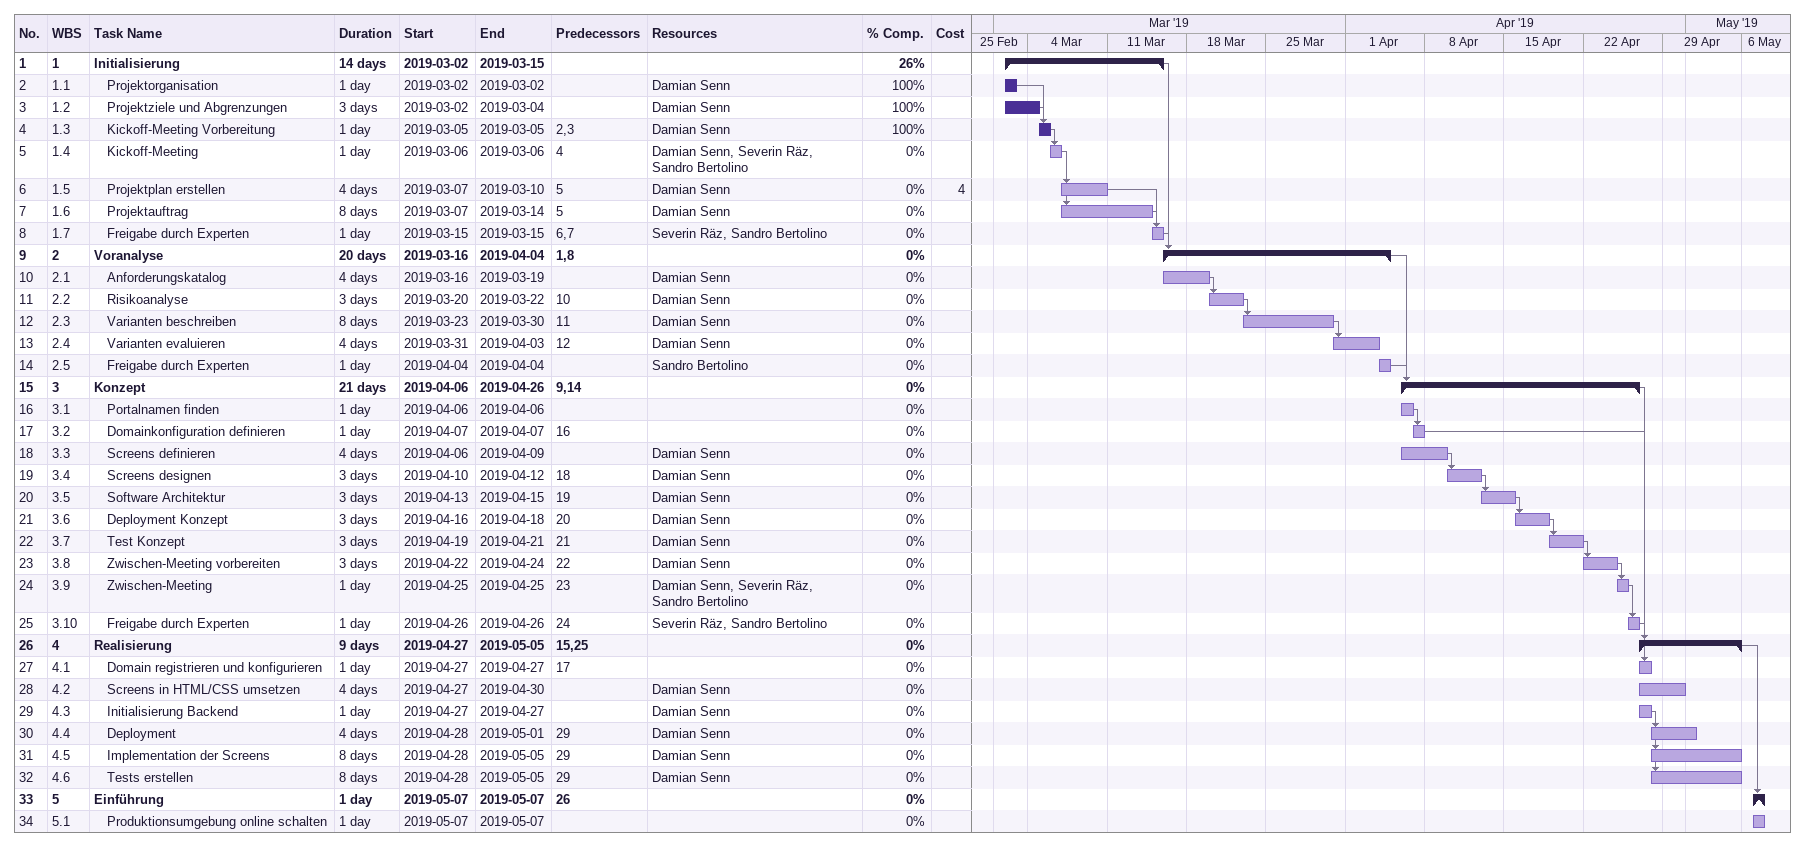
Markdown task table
| ID | WBS | Task | Duration | Start | Finish | Predecessors | Resources | % complete | Cost |
|---|---|---|---|---|---|---|---|---|---|
| 1 | 1 | **Initialisierung** | 14d | 2019-03-02 | 2019-03-15 |  |  | 26 |  |
| 2 | 1.1 | Projektorganisation | 1d | 2019-03-02 | 2019-03-02 |  | Damian Senn | 100 |  |
| 3 | 1.2 | Projektziele und Abgrenzungen | 3d | 2019-03-02 | 2019-03-04 |  | Damian Senn | 100 |  |
| 4 | 1.3 | Kickoff-Meeting Vorbereitung | 1d | 2019-03-05 | 2019-03-05 | 2, 3 | Damian Senn | 100 |  |
| 5 | 1.4 | Kickoff-Meeting | 1d | 2019-03-06 | 2019-03-06 | 4 | Damian Senn, Severin Räz, Sandro Bertolino | 0 |  |
| 6 | 1.5 | Projektplan erstellen | 4d | 2019-03-07 | 2019-03-10 | 5 | Damian Senn | 0 | 4 |
| 7 | 1.6 | Projektauftrag | 8d | 2019-03-07 | 2019-03-14 | 5 | Damian Senn | 0 |  |
| 8 | 1.7 | Freigabe durch Experten | 1d | 2019-03-15 | 2019-03-15 | 6, 7 | Severin Räz, Sandro Bertolino | 0 |  |
| 9 | 2 | **Voranalyse** | 20d | 2019-03-16 | 2019-04-04 | 1, 8 |  | 0 |  |
| 10 | 2.1 | Anforderungskatalog | 4d | 2019-03-16 | 2019-03-19 |  | Damian Senn | 0 |  |
| 11 | 2.2 | Risikoanalyse | 3d | 2019-03-20 | 2019-03-22 | 10 | Damian Senn | 0 |  |
| 12 | 2.3 | Varianten beschreiben | 8d | 2019-03-23 | 2019-03-30 | 11 | Damian Senn | 0 |  |
| 13 | 2.4 | Varianten evaluieren | 4d | 2019-03-31 | 2019-04-03 | 12 | Damian Senn | 0 |  |
| 14 | 2.5 | Freigabe durch Experten | 1d | 2019-04-04 | 2019-04-04 |  | Sandro Bertolino | 0 |  |
| 15 | 3 | **Konzept** | 21d | 2019-04-06 | 2019-04-26 | 9, 14 |  | 0 |  |
| 16 | 3.1 | Portalnamen finden | 1d | 2019-04-06 | 2019-04-06 |  |  | 0 |  |
| 17 | 3.2 | Domainkonfiguration definieren | 1d | 2019-04-07 | 2019-04-07 | 16 |  | 0 |  |
| 18 | 3.3 | Screens definieren | 4d | 2019-04-06 | 2019-04-09 |  | Damian Senn | 0 |  |
| 19 | 3.4 | Screens designen | 3d | 2019-04-10 | 2019-04-12 | 18 | Damian Senn | 0 |  |
| 20 | 3.5 | Software Architektur | 3d | 2019-04-13 | 2019-04-15 | 19 | Damian Senn | 0 |  |
| 21 | 3.6 | Deployment Konzept | 3d | 2019-04-16 | 2019-04-18 | 20 | Damian Senn | 0 |  |
| 22 | 3.7 | Test Konzept | 3d | 2019-04-19 | 2019-04-21 | 21 | Damian Senn | 0 |  |
| 23 | 3.8 | Zwischen-Meeting vorbereiten | 3d | 2019-04-22 | 2019-04-24 | 22 | Damian Senn | 0 |  |
| 24 | 3.9 | Zwischen-Meeting | 1d | 2019-04-25 | 2019-04-25 | 23 | Damian Senn, Severin Räz, Sandro Bertolino | 0 |  |
| 25 | 3.10 | Freigabe durch Experten | 1d | 2019-04-26 | 2019-04-26 | 24 | Severin Räz, Sandro Bertolino | 0 |  |
| 26 | 4 | **Realisierung** | 9d | 2019-04-27 | 2019-05-05 | 15, 25 |  | 0 |  |
| 27 | 4.1 | Domain registrieren und konfigurieren | 1d | 2019-04-27 | 2019-04-27 | 17 |  | 0 |  |
| 28 | 4.2 | Screens in HTML/CSS umsetzen | 4d | 2019-04-27 | 2019-04-30 |  | Damian Senn | 0 |  |
| 29 | 4.3 | Initialisierung Backend | 1d | 2019-04-27 | 2019-04-27 |  | Damian Senn | 0 |  |
| 30 | 4.4 | Deployment | 4d | 2019-04-28 | 2019-05-01 | 29 | Damian Senn | 0 |  |
| 31 | 4.5 | Implementation der Screens | 8d | 2019-04-28 | 2019-05-05 | 29 | Damian Senn | 0 |  |
| 32 | 4.6 | Tests erstellen | 8d | 2019-04-28 | 2019-05-05 | 29 | Damian Senn | 0 |  |
| 33 | 5 | **Einführung** | 1d | 2019-05-07 | 2019-05-07 | 26 |  | 0 |  |
| 34 | 5.1 | Produktionsumgebung online schalten | 1d | 2019-05-07 | 2019-05-07 |  |  | 0 |  |
